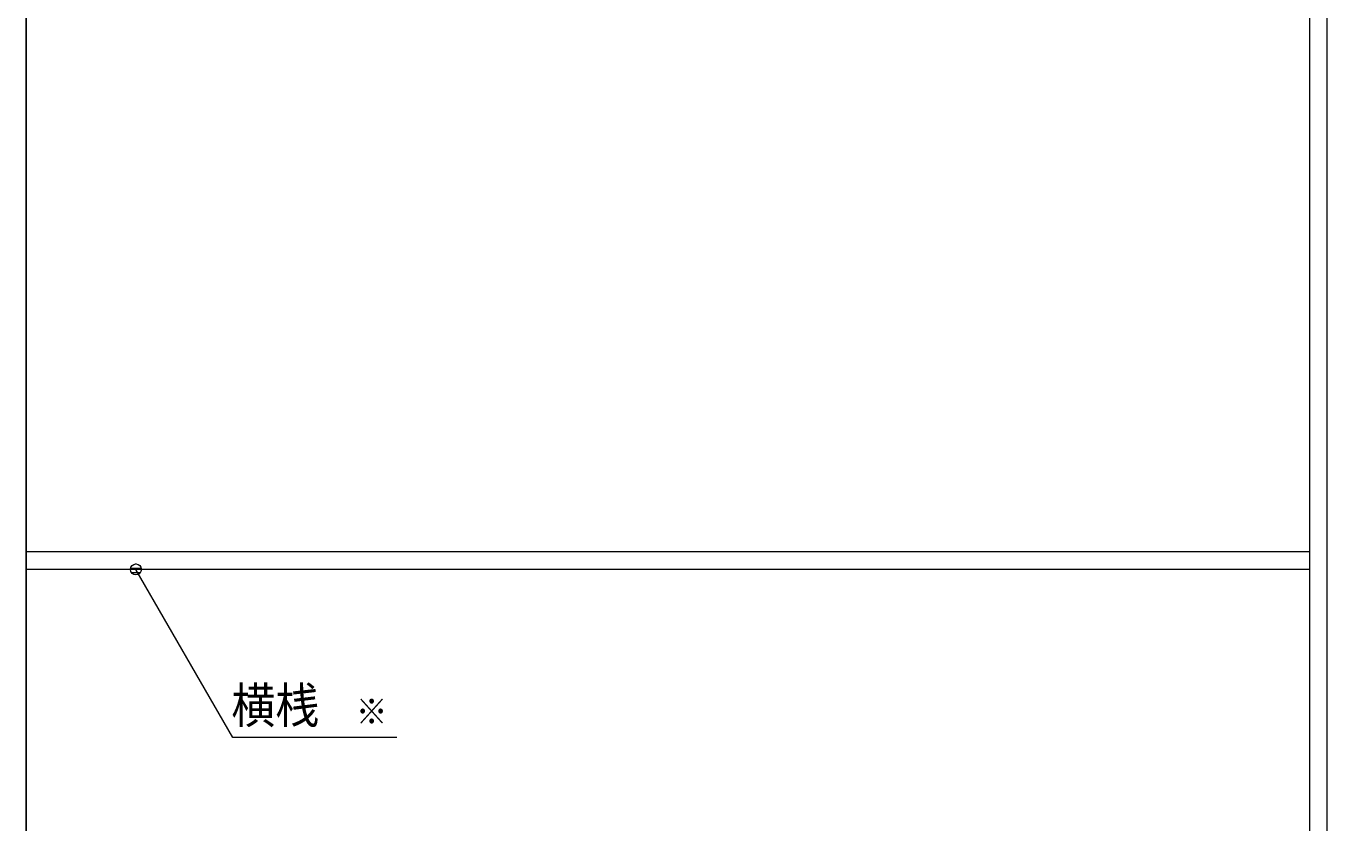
# Model space of a CAD drawing. Units: millimetres, scale not verified. Extents: x -6062 to 6062, y -3045 to 3045.
# Drawn here: x -2054 to -870, y -707 to 18 of the extents above; entities that cross this region are included whole.
import ezdxf
from ezdxf.enums import TextEntityAlignment as Align

# ---------------------------------------------------------------- set-up
doc = ezdxf.new("R2010")
doc.units = ezdxf.units.MM
doc.header["$LTSCALE"] = 20
doc.layers.add('0-1_2寸法-3', color=7, linetype='Continuous', lineweight=9)
doc.layers.add('0-2_3一般', color=7, linetype='Continuous', lineweight=9)
doc.styles.add('ＭＳ ゴシック', font='')
doc.styles.get('ＭＳ ゴシック').set_extended_font_data('MS Gothic')

# ---------------------------------------------------------------- blocks, each defined once
blk = doc.blocks.new('グループ-70')
at = {"layer": '0-2_3一般'}
blk.add_line((18360, 7000), (18360, -40000), dxfattribs=at)
blk = doc.blocks.new('グループ-71')
at = {"layer": '0-2_3一般'}
for p, q in [((-5320, 6140), (-5320, -39740)), ((-5320, -39740), (-5320, 6140)), ((18040, 6140), (18040, -39740)), ((18360, 6140), (18360, -39740)), ((18040, -9200), (-5320, -9200)), ((18040, -9520), (-5320, -9520))]:
    blk.add_line(p, q, dxfattribs=at)
blk = doc.blocks.new('グループ-72')
at = {"layer": '0-2_3一般'}
for name in ['グループ-70', 'グループ-71']:
    blk.add_blockref(name, (0, 0), dxfattribs=at)

msp = doc.modelspace()

# ---------------------------------------------------------------- linework, layer by layer
at = {"layer": '0-1_2寸法-3'}
for p, q in [((-1953.33, -471.01), (-1953.67, -471.01)), ((-1953.33, -471.01), (-1953.67, -471.01)), ((-1948.61, -475.01), (-1958.39, -475.01)), ((-1949.5, -479.01), (-1957.5, -479.01))]:
    msp.add_line(p, q, dxfattribs=at)
msp.add_lwpolyline([(-1716.16, -628.84), (-1865.26, -628.84), (-1953.5, -476)], dxfattribs=at)
msp.add_circle((-1953.5, -476), 5.01, dxfattribs=at)
msp.add_circle((-1953.5, -476), 5.01, dxfattribs=at)

# ---------------------------------------------------------------- block references
at = {"layer": '0-2_3一般', "xscale": 0.05, "yscale": 0.05}
msp.add_blockref('グループ-72', (-1787.5, 0), dxfattribs=at)

# ---------------------------------------------------------------- texts
at = {"layer": '0-1_2寸法-3', "style": 'ＭＳ ゴシック', "width": 0.9}
for s, height, p in [('横桟', 32.55, (-1866.61, -625.66)), ('※', 23.31, (-1753.26, -623.88))]:
    msp.add_text(s, height=height, dxfattribs=at).set_placement(p, align=Align.BOTTOM_LEFT)

doc.saveas('drawing.dxf')
